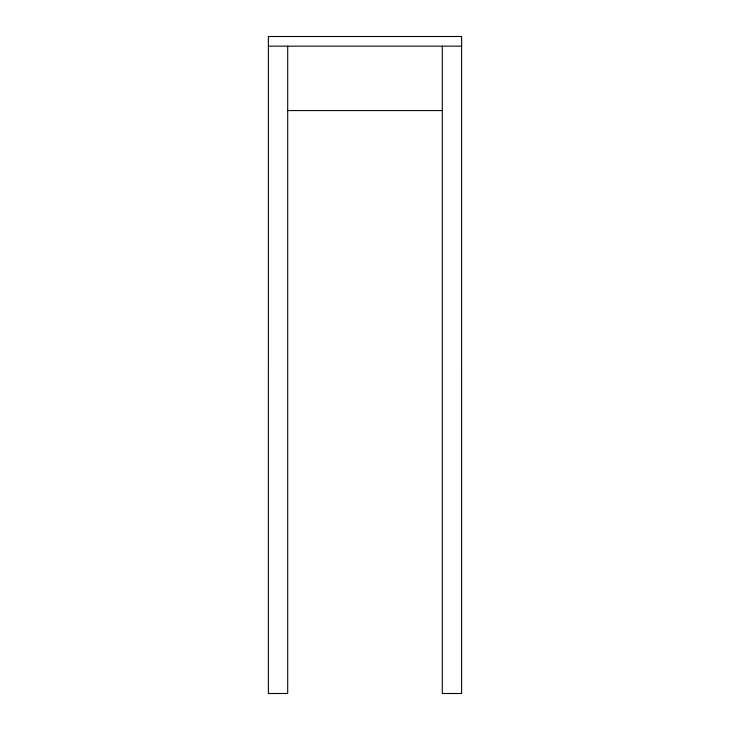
<?xml version="1.0" encoding="UTF-8"?>
<svg xmlns="http://www.w3.org/2000/svg" width="730" height="730" viewBox="0 0 730 730"><rect width="100%" height="100%" fill="white"/><g stroke="black" fill="none" stroke-linecap="round" stroke-linejoin="round"><path stroke-width="1.09" d="M268.394 46.163L461.606 46.163M287.702 110.577L442.298 110.577M442.298 46.163L442.298 693.5L461.606 693.5L461.615 36.5L268.394 36.5L268.385 693.5L287.702 693.5L287.702 46.163"/></g></svg>
